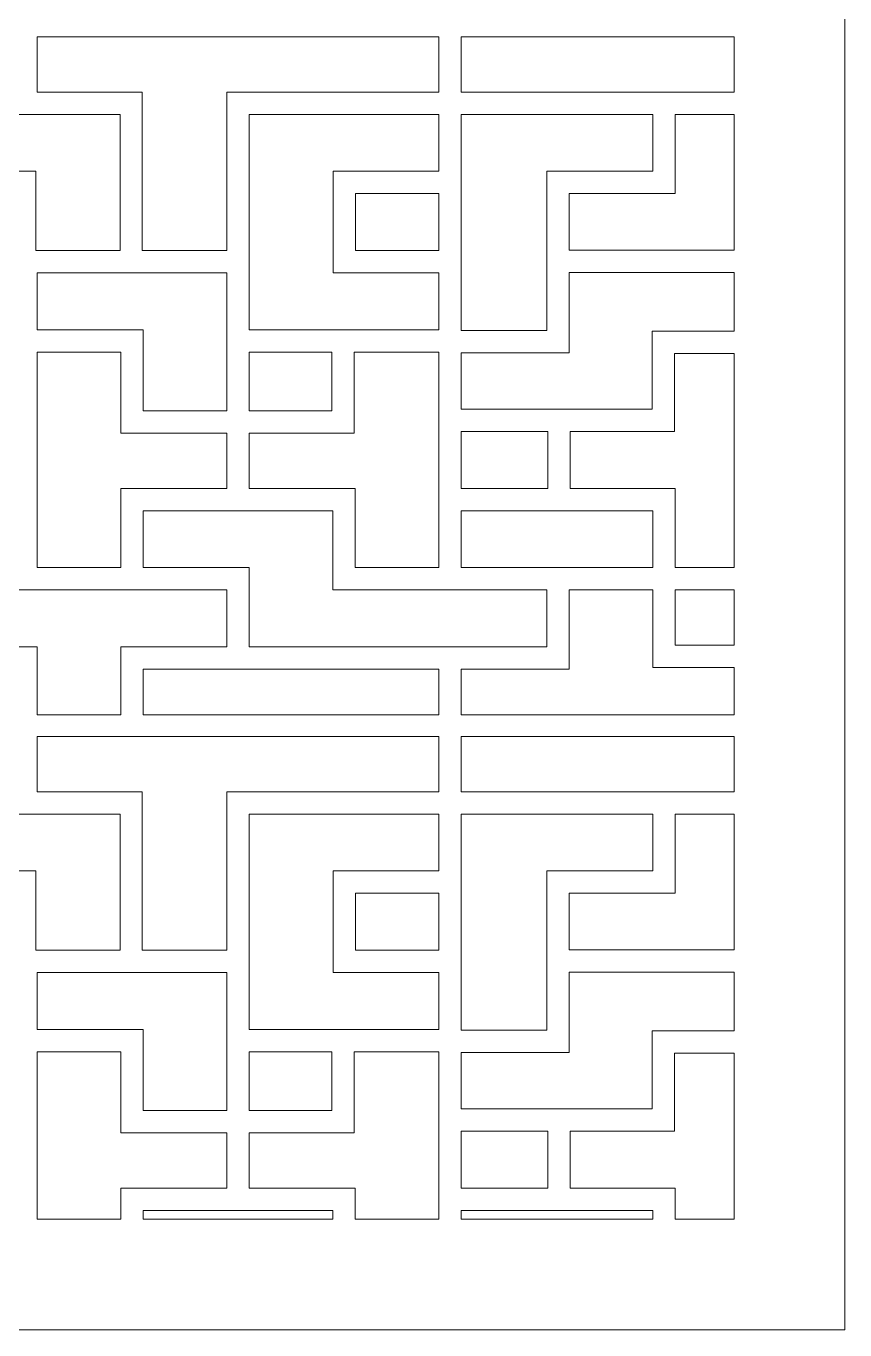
# Model space of a CAD drawing. Header units: centimetres. Extents: x -27.5 to -15.4, y -3.9 to 9.5.
# Drawn here: x -17.878 to -15.372, y -3.792 to 0.199 of the extents above; entities that cross this region are included whole.
import ezdxf

# ---------------------------------------------------------------- set-up
doc = ezdxf.new("R2010")
doc.units = ezdxf.units.CM
doc.header["$MEASUREMENT"] = 0
doc.layers.add('layer 1', color=7, linetype='Continuous')

msp = doc.modelspace()

# ---------------------------------------------------------------- linework, layer by layer
at = {"layer": 'layer 1', "color": 7, "lineweight": 9}
for points, knots in [([(-21.10932, -3.79231), (-21.10932, -3.79231), (-15.37172, -3.79231), (-15.37172, -3.79231), (-15.37172, -3.79231), (-15.37172, -3.79231), (-15.37172, 9.52009), (-15.37172, 9.52009), (-15.37172, 9.52009), (-15.37172, 9.52009), (-21.10932, 9.52009), (-21.10932, 9.52009), (-21.10932, 9.52009), (-21.10932, 9.52009), (-21.10932, -3.79231), (-21.10932, -3.79231)], [0, 0, 0, 0, 0.2, 0.2, 0.2, 0.2, 0.4, 0.4, 0.4, 0.4, 0.6, 0.6, 0.6, 0.6, 1, 1, 1, 1]), ([(-17.84416, 0.16549), (-17.84416, 0.16549), (-16.61449, 0.16549), (-16.61449, 0.16549), (-16.61449, 0.16549), (-16.61449, 0.16549), (-16.61449, -0.00322), (-16.61449, -0.00322), (-16.61449, -0.00322), (-16.61449, -0.00322), (-17.26345, -0.00322), (-17.26345, -0.00322), (-17.26345, -0.00322), (-17.26345, -0.00322), (-17.26345, -0.48849), (-17.26345, -0.48849), (-17.26345, -0.48849), (-17.26345, -0.48849), (-17.52246, -0.48849), (-17.52246, -0.48849), (-17.52246, -0.48849), (-17.52246, -0.48849), (-17.52246, -0.00322), (-17.52246, -0.00322), (-17.52246, -0.00322), (-17.52246, -0.00322), (-17.84416, -0.00322), (-17.84416, -0.00322), (-17.84416, -0.00322), (-17.84416, -0.00322), (-17.84416, 0.16549), (-17.84416, 0.16549)], [0, 0, 0, 0, 0.1111111, 0.1111111, 0.1111111, 0.1111111, 0.2222222, 0.2222222, 0.2222222, 0.2222222, 0.3333333, 0.3333333, 0.3333333, 0.3333333, 0.4444444, 0.4444444, 0.4444444, 0.4444444, 0.5555556, 0.5555556, 0.5555556, 0.5555556, 0.6666667, 0.6666667, 0.6666667, 0.6666667, 0.7777778, 0.7777778, 0.7777778, 0.7777778, 1, 1, 1, 1]), ([(-15.71088, 0.16549), (-15.71088, 0.16549), (-15.71088, -0.00322), (-15.71088, -0.00322), (-15.71088, -0.00322), (-15.71088, -0.00322), (-15.92577, -0.00322), (-15.92577, -0.00322), (-15.92577, -0.00322), (-15.92577, -0.00322), (-16.54625, -0.00322), (-16.54625, -0.00322), (-16.54625, -0.00322), (-16.54625, -0.00322), (-16.54625, 0.16549), (-16.54625, 0.16549), (-16.54625, 0.16549), (-16.54625, 0.16549), (-15.71088, 0.16549), (-15.71088, 0.16549)], [0, 0, 0, 0, 0.1666667, 0.1666667, 0.1666667, 0.1666667, 0.3333333, 0.3333333, 0.3333333, 0.3333333, 0.5, 0.5, 0.5, 0.5, 0.6666667, 0.6666667, 0.6666667, 0.6666667, 1, 1, 1, 1]), ([(-18.49312, -0.07146), (-18.49312, -0.07146), (-17.87828, -0.07146), (-17.87828, -0.07146), (-17.87828, -0.07146), (-17.87828, -0.07146), (-17.5907, -0.07146), (-17.5907, -0.07146), (-17.5907, -0.07146), (-17.5907, -0.07146), (-17.5907, -0.48849), (-17.5907, -0.48849), (-17.5907, -0.48849), (-17.5907, -0.48849), (-17.84865, -0.48849), (-17.84865, -0.48849), (-17.84865, -0.48849), (-17.84865, -0.48849), (-17.84865, -0.24585), (-17.84865, -0.24585), (-17.84865, -0.24585), (-17.84865, -0.24585), (-18.49312, -0.24585), (-18.49312, -0.24585), (-18.49312, -0.24585), (-18.49312, -0.24585), (-18.49312, -0.07146), (-18.49312, -0.07146)], [0, 0, 0, 0, 0.125, 0.125, 0.125, 0.125, 0.25, 0.25, 0.25, 0.25, 0.375, 0.375, 0.375, 0.375, 0.5, 0.5, 0.5, 0.5, 0.625, 0.625, 0.625, 0.625, 0.75, 0.75, 0.75, 0.75, 1, 1, 1, 1]), ([(-17.19521, -0.73112), (-17.19521, -0.73112), (-17.19521, -0.52261), (-17.19521, -0.52261), (-17.19521, -0.52261), (-17.19521, -0.52261), (-17.19521, -0.07146), (-17.19521, -0.07146), (-17.19521, -0.07146), (-17.19521, -0.07146), (-16.61449, -0.07146), (-16.61449, -0.07146), (-16.61449, -0.07146), (-16.61449, -0.07146), (-16.61449, -0.24585), (-16.61449, -0.24585), (-16.61449, -0.24585), (-16.61449, -0.24585), (-16.9385, -0.24585), (-16.9385, -0.24585), (-16.9385, -0.24585), (-16.9385, -0.24585), (-16.9385, -0.55673), (-16.9385, -0.55673), (-16.9385, -0.55673), (-16.9385, -0.55673), (-16.61449, -0.55673), (-16.61449, -0.55673), (-16.61449, -0.55673), (-16.61449, -0.55673), (-16.61449, -0.73112), (-16.61449, -0.73112), (-16.61449, -0.73112), (-16.61449, -0.73112), (-16.90774, -0.73112), (-16.90774, -0.73112), (-16.90774, -0.73112), (-16.90774, -0.73112), (-17.19521, -0.73112), (-17.19521, -0.73112)], [0, 0, 0, 0, 0.0909091, 0.0909091, 0.0909091, 0.0909091, 0.1818182, 0.1818182, 0.1818182, 0.1818182, 0.2727273, 0.2727273, 0.2727273, 0.2727273, 0.3636364, 0.3636364, 0.3636364, 0.3636364, 0.4545455, 0.4545455, 0.4545455, 0.4545455, 0.5454545, 0.5454545, 0.5454545, 0.5454545, 0.6363636, 0.6363636, 0.6363636, 0.6363636, 0.7272727, 0.7272727, 0.7272727, 0.7272727, 0.8181818, 0.8181818, 0.8181818, 0.8181818, 1, 1, 1, 1]), ([(-16.54625, -0.73296), (-16.54625, -0.73296), (-16.54625, -0.07146), (-16.54625, -0.07146), (-16.54625, -0.07146), (-16.54625, -0.07146), (-15.95989, -0.07146), (-15.95989, -0.07146), (-15.95989, -0.07146), (-15.95989, -0.07146), (-15.95989, -0.24585), (-15.95989, -0.24585), (-15.95989, -0.24585), (-15.95989, -0.24585), (-16.28433, -0.24585), (-16.28433, -0.24585), (-16.28433, -0.24585), (-16.28433, -0.24585), (-16.28433, -0.52106), (-16.28433, -0.52106), (-16.28433, -0.52106), (-16.28433, -0.52106), (-16.28433, -0.73296), (-16.28433, -0.73296), (-16.28433, -0.73296), (-16.28433, -0.73296), (-16.54625, -0.73296), (-16.54625, -0.73296)], [0, 0, 0, 0, 0.125, 0.125, 0.125, 0.125, 0.25, 0.25, 0.25, 0.25, 0.375, 0.375, 0.375, 0.375, 0.5, 0.5, 0.5, 0.5, 0.625, 0.625, 0.625, 0.625, 0.75, 0.75, 0.75, 0.75, 1, 1, 1, 1]), ([(-15.71088, -0.07146), (-15.71088, -0.07146), (-15.71088, -0.48694), (-15.71088, -0.48694), (-15.71088, -0.48694), (-15.71088, -0.48694), (-16.21609, -0.48694), (-16.21609, -0.48694), (-16.21609, -0.48694), (-16.21609, -0.48694), (-16.21609, -0.31409), (-16.21609, -0.31409), (-16.21609, -0.31409), (-16.21609, -0.31409), (-15.89165, -0.31409), (-15.89165, -0.31409), (-15.89165, -0.31409), (-15.89165, -0.31409), (-15.89165, -0.07146), (-15.89165, -0.07146), (-15.89165, -0.07146), (-15.89165, -0.07146), (-15.71088, -0.07146), (-15.71088, -0.07146)], [0, 0, 0, 0, 0.1428571, 0.1428571, 0.1428571, 0.1428571, 0.2857143, 0.2857143, 0.2857143, 0.2857143, 0.4285714, 0.4285714, 0.4285714, 0.4285714, 0.5714286, 0.5714286, 0.5714286, 0.5714286, 0.7142857, 0.7142857, 0.7142857, 0.7142857, 1, 1, 1, 1]), ([(-16.87026, -0.31409), (-16.87026, -0.31409), (-16.61449, -0.31409), (-16.61449, -0.31409), (-16.61449, -0.31409), (-16.61449, -0.31409), (-16.61449, -0.48849), (-16.61449, -0.48849), (-16.61449, -0.48849), (-16.61449, -0.48849), (-16.87026, -0.48849), (-16.87026, -0.48849), (-16.87026, -0.48849), (-16.87026, -0.48849), (-16.87026, -0.31409), (-16.87026, -0.31409)], [0, 0, 0, 0, 0.2, 0.2, 0.2, 0.2, 0.4, 0.4, 0.4, 0.4, 0.6, 0.6, 0.6, 0.6, 1, 1, 1, 1]), ([(-17.55658, -0.55673), (-17.55658, -0.55673), (-17.26345, -0.55673), (-17.26345, -0.55673), (-17.26345, -0.55673), (-17.26345, -0.55673), (-17.26345, -0.76524), (-17.26345, -0.76524), (-17.26345, -0.76524), (-17.26345, -0.76524), (-17.26345, -0.97941), (-17.26345, -0.97941), (-17.26345, -0.97941), (-17.26345, -0.97941), (-17.51968, -0.97941), (-17.51968, -0.97941), (-17.51968, -0.97941), (-17.51968, -0.97941), (-17.51968, -0.73112), (-17.51968, -0.73112), (-17.51968, -0.73112), (-17.51968, -0.73112), (-17.84416, -0.73112), (-17.84416, -0.73112), (-17.84416, -0.73112), (-17.84416, -0.73112), (-17.84416, -0.55673), (-17.84416, -0.55673), (-17.84416, -0.55673), (-17.84416, -0.55673), (-17.55658, -0.55673), (-17.55658, -0.55673)], [0, 0, 0, 0, 0.1111111, 0.1111111, 0.1111111, 0.1111111, 0.2222222, 0.2222222, 0.2222222, 0.2222222, 0.3333333, 0.3333333, 0.3333333, 0.3333333, 0.4444444, 0.4444444, 0.4444444, 0.4444444, 0.5555556, 0.5555556, 0.5555556, 0.5555556, 0.6666667, 0.6666667, 0.6666667, 0.6666667, 0.7777778, 0.7777778, 0.7777778, 0.7777778, 1, 1, 1, 1]), ([(-15.71088, -0.55518), (-15.71088, -0.55518), (-15.71088, -0.73512), (-15.71088, -0.73512), (-15.71088, -0.73512), (-15.71088, -0.73512), (-15.96141, -0.73512), (-15.96141, -0.73512), (-15.96141, -0.73512), (-15.96141, -0.73512), (-15.96141, -0.97376), (-15.96141, -0.97376), (-15.96141, -0.97376), (-15.96141, -0.97376), (-16.24698, -0.97376), (-16.24698, -0.97376), (-16.24698, -0.97376), (-16.24698, -0.97376), (-16.54625, -0.97376), (-16.54625, -0.97376), (-16.54625, -0.97376), (-16.54625, -0.97376), (-16.54625, -0.8012), (-16.54625, -0.8012), (-16.54625, -0.8012), (-16.54625, -0.8012), (-16.21609, -0.8012), (-16.21609, -0.8012), (-16.21609, -0.8012), (-16.21609, -0.8012), (-16.21609, -0.55518), (-16.21609, -0.55518), (-16.21609, -0.55518), (-16.21609, -0.55518), (-15.71088, -0.55518), (-15.71088, -0.55518)], [0, 0, 0, 0, 0.1, 0.1, 0.1, 0.1, 0.2, 0.2, 0.2, 0.2, 0.3, 0.3, 0.3, 0.3, 0.4, 0.4, 0.4, 0.4, 0.5, 0.5, 0.5, 0.5, 0.6, 0.6, 0.6, 0.6, 0.7, 0.7, 0.7, 0.7, 0.8, 0.8, 0.8, 0.8, 1, 1, 1, 1]), ([(-17.84416, -0.79936), (-17.84416, -0.79936), (-17.58793, -0.79936), (-17.58793, -0.79936), (-17.58793, -0.79936), (-17.58793, -0.79936), (-17.58793, -1.04765), (-17.58793, -1.04765), (-17.58793, -1.04765), (-17.58793, -1.04765), (-17.26345, -1.04765), (-17.26345, -1.04765), (-17.26345, -1.04765), (-17.26345, -1.04765), (-17.26345, -1.21639), (-17.26345, -1.21639), (-17.26345, -1.21639), (-17.26345, -1.21639), (-17.58793, -1.21639), (-17.58793, -1.21639), (-17.58793, -1.21639), (-17.58793, -1.21639), (-17.58793, -1.45902), (-17.58793, -1.45902), (-17.58793, -1.45902), (-17.58793, -1.45902), (-17.84416, -1.45902), (-17.84416, -1.45902), (-17.84416, -1.45902), (-17.84416, -1.45902), (-17.84416, -0.79936), (-17.84416, -0.79936)], [0, 0, 0, 0, 0.1111111, 0.1111111, 0.1111111, 0.1111111, 0.2222222, 0.2222222, 0.2222222, 0.2222222, 0.3333333, 0.3333333, 0.3333333, 0.3333333, 0.4444444, 0.4444444, 0.4444444, 0.4444444, 0.5555556, 0.5555556, 0.5555556, 0.5555556, 0.6666667, 0.6666667, 0.6666667, 0.6666667, 0.7777778, 0.7777778, 0.7777778, 0.7777778, 1, 1, 1, 1]), ([(-17.19521, -0.79936), (-17.19521, -0.79936), (-16.94186, -0.79936), (-16.94186, -0.79936), (-16.94186, -0.79936), (-16.94186, -0.79936), (-16.94186, -0.97941), (-16.94186, -0.97941), (-16.94186, -0.97941), (-16.94186, -0.97941), (-17.19521, -0.97941), (-17.19521, -0.97941), (-17.19521, -0.97941), (-17.19521, -0.97941), (-17.19521, -0.79936), (-17.19521, -0.79936)], [0, 0, 0, 0, 0.2, 0.2, 0.2, 0.2, 0.4, 0.4, 0.4, 0.4, 0.6, 0.6, 0.6, 0.6, 1, 1, 1, 1]), ([(-17.19521, -1.04765), (-17.19521, -1.04765), (-16.87362, -1.04765), (-16.87362, -1.04765), (-16.87362, -1.04765), (-16.87362, -1.04765), (-16.87362, -0.79936), (-16.87362, -0.79936), (-16.87362, -0.79936), (-16.87362, -0.79936), (-16.61449, -0.79936), (-16.61449, -0.79936), (-16.61449, -0.79936), (-16.61449, -0.79936), (-16.61449, -1.25051), (-16.61449, -1.25051), (-16.61449, -1.25051), (-16.61449, -1.25051), (-16.61449, -1.45902), (-16.61449, -1.45902), (-16.61449, -1.45902), (-16.61449, -1.45902), (-16.87073, -1.45902), (-16.87073, -1.45902), (-16.87073, -1.45902), (-16.87073, -1.45902), (-16.87073, -1.21639), (-16.87073, -1.21639), (-16.87073, -1.21639), (-16.87073, -1.21639), (-17.19521, -1.21639), (-17.19521, -1.21639), (-17.19521, -1.21639), (-17.19521, -1.21639), (-17.19521, -1.04765), (-17.19521, -1.04765)], [0, 0, 0, 0, 0.1, 0.1, 0.1, 0.1, 0.2, 0.2, 0.2, 0.2, 0.3, 0.3, 0.3, 0.3, 0.4, 0.4, 0.4, 0.4, 0.5, 0.5, 0.5, 0.5, 0.6, 0.6, 0.6, 0.6, 0.7, 0.7, 0.7, 0.7, 0.8, 0.8, 0.8, 0.8, 1, 1, 1, 1]), ([(-15.71088, -0.80336), (-15.71088, -0.80336), (-15.71088, -1.45902), (-15.71088, -1.45902), (-15.71088, -1.45902), (-15.71088, -1.45902), (-15.89161, -1.45902), (-15.89161, -1.45902), (-15.89161, -1.45902), (-15.89161, -1.45902), (-15.89161, -1.21639), (-15.89161, -1.21639), (-15.89161, -1.21639), (-15.89161, -1.21639), (-16.21286, -1.21639), (-16.21286, -1.21639), (-16.21286, -1.21639), (-16.21286, -1.21639), (-16.21286, -1.042), (-16.21286, -1.042), (-16.21286, -1.042), (-16.21286, -1.042), (-15.89317, -1.042), (-15.89317, -1.042), (-15.89317, -1.042), (-15.89317, -1.042), (-15.89317, -0.80336), (-15.89317, -0.80336), (-15.89317, -0.80336), (-15.89317, -0.80336), (-15.71088, -0.80336), (-15.71088, -0.80336)], [0, 0, 0, 0, 0.1111111, 0.1111111, 0.1111111, 0.1111111, 0.2222222, 0.2222222, 0.2222222, 0.2222222, 0.3333333, 0.3333333, 0.3333333, 0.3333333, 0.4444444, 0.4444444, 0.4444444, 0.4444444, 0.5555556, 0.5555556, 0.5555556, 0.5555556, 0.6666667, 0.6666667, 0.6666667, 0.6666667, 0.7777778, 0.7777778, 0.7777778, 0.7777778, 1, 1, 1, 1]), ([(-16.54625, -1.042), (-16.54625, -1.042), (-16.2811, -1.042), (-16.2811, -1.042), (-16.2811, -1.042), (-16.2811, -1.042), (-16.2811, -1.21639), (-16.2811, -1.21639), (-16.2811, -1.21639), (-16.2811, -1.21639), (-16.54625, -1.21639), (-16.54625, -1.21639), (-16.54625, -1.21639), (-16.54625, -1.21639), (-16.54625, -1.042), (-16.54625, -1.042)], [0, 0, 0, 0, 0.2, 0.2, 0.2, 0.2, 0.4, 0.4, 0.4, 0.4, 0.6, 0.6, 0.6, 0.6, 1, 1, 1, 1]), ([(-17.22933, -1.28463), (-17.22933, -1.28463), (-16.93897, -1.28463), (-16.93897, -1.28463), (-16.93897, -1.28463), (-16.93897, -1.28463), (-16.93897, -1.52726), (-16.93897, -1.52726), (-16.93897, -1.52726), (-16.93897, -1.52726), (-16.28433, -1.52726), (-16.28433, -1.52726), (-16.28433, -1.52726), (-16.28433, -1.52726), (-16.28433, -1.70166), (-16.28433, -1.70166), (-16.28433, -1.70166), (-16.28433, -1.70166), (-17.19521, -1.70166), (-17.19521, -1.70166), (-17.19521, -1.70166), (-17.19521, -1.70166), (-17.19521, -1.45902), (-17.19521, -1.45902), (-17.19521, -1.45902), (-17.19521, -1.45902), (-17.51968, -1.45902), (-17.51968, -1.45902), (-17.51968, -1.45902), (-17.51968, -1.45902), (-17.51968, -1.28463), (-17.51968, -1.28463), (-17.51968, -1.28463), (-17.51968, -1.28463), (-17.22933, -1.28463), (-17.22933, -1.28463)], [0, 0, 0, 0, 0.1, 0.1, 0.1, 0.1, 0.2, 0.2, 0.2, 0.2, 0.3, 0.3, 0.3, 0.3, 0.4, 0.4, 0.4, 0.4, 0.5, 0.5, 0.5, 0.5, 0.6, 0.6, 0.6, 0.6, 0.7, 0.7, 0.7, 0.7, 0.8, 0.8, 0.8, 0.8, 1, 1, 1, 1]), ([(-16.54625, -1.45902), (-16.54625, -1.45902), (-16.54625, -1.28463), (-16.54625, -1.28463), (-16.54625, -1.28463), (-16.54625, -1.28463), (-16.24698, -1.28463), (-16.24698, -1.28463), (-16.24698, -1.28463), (-16.24698, -1.28463), (-15.95985, -1.28463), (-15.95985, -1.28463), (-15.95985, -1.28463), (-15.95985, -1.28463), (-15.95985, -1.45902), (-15.95985, -1.45902), (-15.95985, -1.45902), (-15.95985, -1.45902), (-16.25021, -1.45902), (-16.25021, -1.45902), (-16.25021, -1.45902), (-16.25021, -1.45902), (-16.54625, -1.45902), (-16.54625, -1.45902)], [0, 0, 0, 0, 0.1428571, 0.1428571, 0.1428571, 0.1428571, 0.2857143, 0.2857143, 0.2857143, 0.2857143, 0.4285714, 0.4285714, 0.4285714, 0.4285714, 0.5714286, 0.5714286, 0.5714286, 0.5714286, 0.7142857, 0.7142857, 0.7142857, 0.7142857, 1, 1, 1, 1]), ([(-18.16864, -1.52726), (-18.16864, -1.52726), (-17.87828, -1.52726), (-17.87828, -1.52726), (-17.87828, -1.52726), (-17.87828, -1.52726), (-17.5538, -1.52726), (-17.5538, -1.52726), (-17.5538, -1.52726), (-17.5538, -1.52726), (-17.26345, -1.52726), (-17.26345, -1.52726), (-17.26345, -1.52726), (-17.26345, -1.52726), (-17.26345, -1.70166), (-17.26345, -1.70166), (-17.26345, -1.70166), (-17.26345, -1.70166), (-17.58793, -1.70166), (-17.58793, -1.70166), (-17.58793, -1.70166), (-17.58793, -1.70166), (-17.58793, -1.9097), (-17.58793, -1.9097), (-17.58793, -1.9097), (-17.58793, -1.9097), (-17.84416, -1.9097), (-17.84416, -1.9097), (-17.84416, -1.9097), (-17.84416, -1.9097), (-17.84416, -1.70166), (-17.84416, -1.70166), (-17.84416, -1.70166), (-17.84416, -1.70166), (-18.16864, -1.70166), (-18.16864, -1.70166), (-18.16864, -1.70166), (-18.16864, -1.70166), (-18.16864, -1.52726), (-18.16864, -1.52726)], [0, 0, 0, 0, 0.0909091, 0.0909091, 0.0909091, 0.0909091, 0.1818182, 0.1818182, 0.1818182, 0.1818182, 0.2727273, 0.2727273, 0.2727273, 0.2727273, 0.3636364, 0.3636364, 0.3636364, 0.3636364, 0.4545455, 0.4545455, 0.4545455, 0.4545455, 0.5454545, 0.5454545, 0.5454545, 0.5454545, 0.6363636, 0.6363636, 0.6363636, 0.6363636, 0.7272727, 0.7272727, 0.7272727, 0.7272727, 0.8181818, 0.8181818, 0.8181818, 0.8181818, 1, 1, 1, 1]), ([(-15.71088, -1.76423), (-15.71088, -1.76423), (-15.71088, -1.9097), (-15.71088, -1.9097), (-15.71088, -1.9097), (-15.71088, -1.9097), (-16.54625, -1.9097), (-16.54625, -1.9097), (-16.54625, -1.9097), (-16.54625, -1.9097), (-16.54625, -1.7699), (-16.54625, -1.7699), (-16.54625, -1.7699), (-16.54625, -1.7699), (-16.21609, -1.7699), (-16.21609, -1.7699), (-16.21609, -1.7699), (-16.21609, -1.7699), (-16.21609, -1.52726), (-16.21609, -1.52726), (-16.21609, -1.52726), (-16.21609, -1.52726), (-15.95985, -1.52726), (-15.95985, -1.52726), (-15.95985, -1.52726), (-15.95985, -1.52726), (-15.95985, -1.76423), (-15.95985, -1.76423), (-15.95985, -1.76423), (-15.95985, -1.76423), (-15.71088, -1.76423), (-15.71088, -1.76423)], [0, 0, 0, 0, 0.1111111, 0.1111111, 0.1111111, 0.1111111, 0.2222222, 0.2222222, 0.2222222, 0.2222222, 0.3333333, 0.3333333, 0.3333333, 0.3333333, 0.4444444, 0.4444444, 0.4444444, 0.4444444, 0.5555556, 0.5555556, 0.5555556, 0.5555556, 0.6666667, 0.6666667, 0.6666667, 0.6666667, 0.7777778, 0.7777778, 0.7777778, 0.7777778, 1, 1, 1, 1]), ([(-15.71088, -1.52726), (-15.71088, -1.52726), (-15.71088, -1.69599), (-15.71088, -1.69599), (-15.71088, -1.69599), (-15.71088, -1.69599), (-15.89161, -1.69599), (-15.89161, -1.69599), (-15.89161, -1.69599), (-15.89161, -1.69599), (-15.89161, -1.52726), (-15.89161, -1.52726), (-15.89161, -1.52726), (-15.89161, -1.52726), (-15.71088, -1.52726), (-15.71088, -1.52726)], [0, 0, 0, 0, 0.2, 0.2, 0.2, 0.2, 0.4, 0.4, 0.4, 0.4, 0.6, 0.6, 0.6, 0.6, 1, 1, 1, 1]), ([(-17.22933, -1.7699), (-17.22933, -1.7699), (-16.61449, -1.7699), (-16.61449, -1.7699), (-16.61449, -1.7699), (-16.61449, -1.7699), (-16.61449, -1.9097), (-16.61449, -1.9097), (-16.61449, -1.9097), (-16.61449, -1.9097), (-17.51968, -1.9097), (-17.51968, -1.9097), (-17.51968, -1.9097), (-17.51968, -1.9097), (-17.51968, -1.7699), (-17.51968, -1.7699), (-17.51968, -1.7699), (-17.51968, -1.7699), (-17.22933, -1.7699), (-17.22933, -1.7699)], [0, 0, 0, 0, 0.1666667, 0.1666667, 0.1666667, 0.1666667, 0.3333333, 0.3333333, 0.3333333, 0.3333333, 0.5, 0.5, 0.5, 0.5, 0.6666667, 0.6666667, 0.6666667, 0.6666667, 1, 1, 1, 1]), ([(-17.84416, -1.97615), (-17.84416, -1.97615), (-16.61449, -1.97615), (-16.61449, -1.97615), (-16.61449, -1.97615), (-16.61449, -1.97615), (-16.61449, -2.14486), (-16.61449, -2.14486), (-16.61449, -2.14486), (-16.61449, -2.14486), (-17.26345, -2.14486), (-17.26345, -2.14486), (-17.26345, -2.14486), (-17.26345, -2.14486), (-17.26345, -2.63012), (-17.26345, -2.63012), (-17.26345, -2.63012), (-17.26345, -2.63012), (-17.52246, -2.63012), (-17.52246, -2.63012), (-17.52246, -2.63012), (-17.52246, -2.63012), (-17.52246, -2.14486), (-17.52246, -2.14486), (-17.52246, -2.14486), (-17.52246, -2.14486), (-17.84416, -2.14486), (-17.84416, -2.14486), (-17.84416, -2.14486), (-17.84416, -2.14486), (-17.84416, -1.97615), (-17.84416, -1.97615)], [0, 0, 0, 0, 0.1111111, 0.1111111, 0.1111111, 0.1111111, 0.2222222, 0.2222222, 0.2222222, 0.2222222, 0.3333333, 0.3333333, 0.3333333, 0.3333333, 0.4444444, 0.4444444, 0.4444444, 0.4444444, 0.5555556, 0.5555556, 0.5555556, 0.5555556, 0.6666667, 0.6666667, 0.6666667, 0.6666667, 0.7777778, 0.7777778, 0.7777778, 0.7777778, 1, 1, 1, 1]), ([(-15.71088, -1.97615), (-15.71088, -1.97615), (-15.71088, -2.14486), (-15.71088, -2.14486), (-15.71088, -2.14486), (-15.71088, -2.14486), (-15.92577, -2.14486), (-15.92577, -2.14486), (-15.92577, -2.14486), (-15.92577, -2.14486), (-16.54625, -2.14486), (-16.54625, -2.14486), (-16.54625, -2.14486), (-16.54625, -2.14486), (-16.54625, -1.97615), (-16.54625, -1.97615), (-16.54625, -1.97615), (-16.54625, -1.97615), (-15.71088, -1.97615), (-15.71088, -1.97615)], [0, 0, 0, 0, 0.1666667, 0.1666667, 0.1666667, 0.1666667, 0.3333333, 0.3333333, 0.3333333, 0.3333333, 0.5, 0.5, 0.5, 0.5, 0.6666667, 0.6666667, 0.6666667, 0.6666667, 1, 1, 1, 1]), ([(-18.49312, -2.2131), (-18.49312, -2.2131), (-17.87828, -2.2131), (-17.87828, -2.2131), (-17.87828, -2.2131), (-17.87828, -2.2131), (-17.5907, -2.2131), (-17.5907, -2.2131), (-17.5907, -2.2131), (-17.5907, -2.2131), (-17.5907, -2.63012), (-17.5907, -2.63012), (-17.5907, -2.63012), (-17.5907, -2.63012), (-17.84865, -2.63012), (-17.84865, -2.63012), (-17.84865, -2.63012), (-17.84865, -2.63012), (-17.84865, -2.38749), (-17.84865, -2.38749), (-17.84865, -2.38749), (-17.84865, -2.38749), (-18.49312, -2.38749), (-18.49312, -2.38749), (-18.49312, -2.38749), (-18.49312, -2.38749), (-18.49312, -2.2131), (-18.49312, -2.2131)], [0, 0, 0, 0, 0.125, 0.125, 0.125, 0.125, 0.25, 0.25, 0.25, 0.25, 0.375, 0.375, 0.375, 0.375, 0.5, 0.5, 0.5, 0.5, 0.625, 0.625, 0.625, 0.625, 0.75, 0.75, 0.75, 0.75, 1, 1, 1, 1]), ([(-17.19521, -2.2131), (-17.19521, -2.2131), (-16.61449, -2.2131), (-16.61449, -2.2131), (-16.61449, -2.2131), (-16.61449, -2.2131), (-16.61449, -2.38749), (-16.61449, -2.38749), (-16.61449, -2.38749), (-16.61449, -2.38749), (-16.9385, -2.38749), (-16.9385, -2.38749), (-16.9385, -2.38749), (-16.9385, -2.38749), (-16.9385, -2.69836), (-16.9385, -2.69836), (-16.9385, -2.69836), (-16.9385, -2.69836), (-16.61449, -2.69836), (-16.61449, -2.69836), (-16.61449, -2.69836), (-16.61449, -2.69836), (-16.61449, -2.87276), (-16.61449, -2.87276), (-16.61449, -2.87276), (-16.61449, -2.87276), (-16.90774, -2.87276), (-16.90774, -2.87276), (-16.90774, -2.87276), (-16.90774, -2.87276), (-17.19521, -2.87276), (-17.19521, -2.87276), (-17.19521, -2.87276), (-17.19521, -2.87276), (-17.19521, -2.66424), (-17.19521, -2.66424), (-17.19521, -2.66424), (-17.19521, -2.66424), (-17.19521, -2.2131), (-17.19521, -2.2131)], [0, 0, 0, 0, 0.0909091, 0.0909091, 0.0909091, 0.0909091, 0.1818182, 0.1818182, 0.1818182, 0.1818182, 0.2727273, 0.2727273, 0.2727273, 0.2727273, 0.3636364, 0.3636364, 0.3636364, 0.3636364, 0.4545455, 0.4545455, 0.4545455, 0.4545455, 0.5454545, 0.5454545, 0.5454545, 0.5454545, 0.6363636, 0.6363636, 0.6363636, 0.6363636, 0.7272727, 0.7272727, 0.7272727, 0.7272727, 0.8181818, 0.8181818, 0.8181818, 0.8181818, 1, 1, 1, 1]), ([(-16.54625, -2.8746), (-16.54625, -2.8746), (-16.54625, -2.2131), (-16.54625, -2.2131), (-16.54625, -2.2131), (-16.54625, -2.2131), (-15.95989, -2.2131), (-15.95989, -2.2131), (-15.95989, -2.2131), (-15.95989, -2.2131), (-15.95989, -2.38749), (-15.95989, -2.38749), (-15.95989, -2.38749), (-15.95989, -2.38749), (-16.28433, -2.38749), (-16.28433, -2.38749), (-16.28433, -2.38749), (-16.28433, -2.38749), (-16.28433, -2.66269), (-16.28433, -2.66269), (-16.28433, -2.66269), (-16.28433, -2.66269), (-16.28433, -2.8746), (-16.28433, -2.8746), (-16.28433, -2.8746), (-16.28433, -2.8746), (-16.54625, -2.8746), (-16.54625, -2.8746)], [0, 0, 0, 0, 0.125, 0.125, 0.125, 0.125, 0.25, 0.25, 0.25, 0.25, 0.375, 0.375, 0.375, 0.375, 0.5, 0.5, 0.5, 0.5, 0.625, 0.625, 0.625, 0.625, 0.75, 0.75, 0.75, 0.75, 1, 1, 1, 1]), ([(-15.71088, -2.2131), (-15.71088, -2.2131), (-15.71088, -2.62857), (-15.71088, -2.62857), (-15.71088, -2.62857), (-15.71088, -2.62857), (-16.21609, -2.62857), (-16.21609, -2.62857), (-16.21609, -2.62857), (-16.21609, -2.62857), (-16.21609, -2.45573), (-16.21609, -2.45573), (-16.21609, -2.45573), (-16.21609, -2.45573), (-15.89165, -2.45573), (-15.89165, -2.45573), (-15.89165, -2.45573), (-15.89165, -2.45573), (-15.89165, -2.2131), (-15.89165, -2.2131), (-15.89165, -2.2131), (-15.89165, -2.2131), (-15.71088, -2.2131), (-15.71088, -2.2131)], [0, 0, 0, 0, 0.1428571, 0.1428571, 0.1428571, 0.1428571, 0.2857143, 0.2857143, 0.2857143, 0.2857143, 0.4285714, 0.4285714, 0.4285714, 0.4285714, 0.5714286, 0.5714286, 0.5714286, 0.5714286, 0.7142857, 0.7142857, 0.7142857, 0.7142857, 1, 1, 1, 1]), ([(-16.87026, -2.45573), (-16.87026, -2.45573), (-16.61449, -2.45573), (-16.61449, -2.45573), (-16.61449, -2.45573), (-16.61449, -2.45573), (-16.61449, -2.63012), (-16.61449, -2.63012), (-16.61449, -2.63012), (-16.61449, -2.63012), (-16.87026, -2.63012), (-16.87026, -2.63012), (-16.87026, -2.63012), (-16.87026, -2.63012), (-16.87026, -2.45573), (-16.87026, -2.45573)], [0, 0, 0, 0, 0.2, 0.2, 0.2, 0.2, 0.4, 0.4, 0.4, 0.4, 0.6, 0.6, 0.6, 0.6, 1, 1, 1, 1]), ([(-17.84416, -2.69836), (-17.84416, -2.69836), (-17.55658, -2.69836), (-17.55658, -2.69836), (-17.55658, -2.69836), (-17.55658, -2.69836), (-17.26345, -2.69836), (-17.26345, -2.69836), (-17.26345, -2.69836), (-17.26345, -2.69836), (-17.26345, -2.90688), (-17.26345, -2.90688), (-17.26345, -2.90688), (-17.26345, -2.90688), (-17.26345, -3.12105), (-17.26345, -3.12105), (-17.26345, -3.12105), (-17.26345, -3.12105), (-17.51968, -3.12105), (-17.51968, -3.12105), (-17.51968, -3.12105), (-17.51968, -3.12105), (-17.51968, -2.87276), (-17.51968, -2.87276), (-17.51968, -2.87276), (-17.51968, -2.87276), (-17.84416, -2.87276), (-17.84416, -2.87276), (-17.84416, -2.87276), (-17.84416, -2.87276), (-17.84416, -2.69836), (-17.84416, -2.69836)], [0, 0, 0, 0, 0.1111111, 0.1111111, 0.1111111, 0.1111111, 0.2222222, 0.2222222, 0.2222222, 0.2222222, 0.3333333, 0.3333333, 0.3333333, 0.3333333, 0.4444444, 0.4444444, 0.4444444, 0.4444444, 0.5555556, 0.5555556, 0.5555556, 0.5555556, 0.6666667, 0.6666667, 0.6666667, 0.6666667, 0.7777778, 0.7777778, 0.7777778, 0.7777778, 1, 1, 1, 1]), ([(-15.71088, -2.69681), (-15.71088, -2.69681), (-15.71088, -2.87676), (-15.71088, -2.87676), (-15.71088, -2.87676), (-15.71088, -2.87676), (-15.96141, -2.87676), (-15.96141, -2.87676), (-15.96141, -2.87676), (-15.96141, -2.87676), (-15.96141, -3.11539), (-15.96141, -3.11539), (-15.96141, -3.11539), (-15.96141, -3.11539), (-16.24698, -3.11539), (-16.24698, -3.11539), (-16.24698, -3.11539), (-16.24698, -3.11539), (-16.54625, -3.11539), (-16.54625, -3.11539), (-16.54625, -3.11539), (-16.54625, -3.11539), (-16.54625, -2.94284), (-16.54625, -2.94284), (-16.54625, -2.94284), (-16.54625, -2.94284), (-16.21609, -2.94284), (-16.21609, -2.94284), (-16.21609, -2.94284), (-16.21609, -2.94284), (-16.21609, -2.69681), (-16.21609, -2.69681), (-16.21609, -2.69681), (-16.21609, -2.69681), (-15.71088, -2.69681), (-15.71088, -2.69681)], [0, 0, 0, 0, 0.1, 0.1, 0.1, 0.1, 0.2, 0.2, 0.2, 0.2, 0.3, 0.3, 0.3, 0.3, 0.4, 0.4, 0.4, 0.4, 0.5, 0.5, 0.5, 0.5, 0.6, 0.6, 0.6, 0.6, 0.7, 0.7, 0.7, 0.7, 0.8, 0.8, 0.8, 0.8, 1, 1, 1, 1]), ([(-17.58793, -3.45314), (-17.58793, -3.45314), (-17.84416, -3.45314), (-17.84416, -3.45314), (-17.84416, -3.45314), (-17.84416, -3.45314), (-17.84416, -2.941), (-17.84416, -2.941), (-17.84416, -2.941), (-17.84416, -2.941), (-17.58793, -2.941), (-17.58793, -2.941), (-17.58793, -2.941), (-17.58793, -2.941), (-17.58793, -3.18929), (-17.58793, -3.18929), (-17.58793, -3.18929), (-17.58793, -3.18929), (-17.26345, -3.18929), (-17.26345, -3.18929), (-17.26345, -3.18929), (-17.26345, -3.18929), (-17.26345, -3.35803), (-17.26345, -3.35803), (-17.26345, -3.35803), (-17.26345, -3.35803), (-17.58793, -3.35803), (-17.58793, -3.35803), (-17.58793, -3.35803), (-17.58793, -3.35803), (-17.58793, -3.45314), (-17.58793, -3.45314)], [0, 0, 0, 0, 0.1111111, 0.1111111, 0.1111111, 0.1111111, 0.2222222, 0.2222222, 0.2222222, 0.2222222, 0.3333333, 0.3333333, 0.3333333, 0.3333333, 0.4444444, 0.4444444, 0.4444444, 0.4444444, 0.5555556, 0.5555556, 0.5555556, 0.5555556, 0.6666667, 0.6666667, 0.6666667, 0.6666667, 0.7777778, 0.7777778, 0.7777778, 0.7777778, 1, 1, 1, 1]), ([(-16.61449, -3.45314), (-16.61449, -3.45314), (-16.87073, -3.45314), (-16.87073, -3.45314), (-16.87073, -3.45314), (-16.87073, -3.45314), (-16.87073, -3.35803), (-16.87073, -3.35803), (-16.87073, -3.35803), (-16.87073, -3.35803), (-17.19521, -3.35803), (-17.19521, -3.35803), (-17.19521, -3.35803), (-17.19521, -3.35803), (-17.19521, -3.18929), (-17.19521, -3.18929), (-17.19521, -3.18929), (-17.19521, -3.18929), (-16.87362, -3.18929), (-16.87362, -3.18929), (-16.87362, -3.18929), (-16.87362, -3.18929), (-16.87362, -2.941), (-16.87362, -2.941), (-16.87362, -2.941), (-16.87362, -2.941), (-16.61449, -2.941), (-16.61449, -2.941), (-16.61449, -2.941), (-16.61449, -2.941), (-16.61449, -3.39215), (-16.61449, -3.39215), (-16.61449, -3.39215), (-16.61449, -3.39215), (-16.61449, -3.45314), (-16.61449, -3.45314)], [0, 0, 0, 0, 0.1, 0.1, 0.1, 0.1, 0.2, 0.2, 0.2, 0.2, 0.3, 0.3, 0.3, 0.3, 0.4, 0.4, 0.4, 0.4, 0.5, 0.5, 0.5, 0.5, 0.6, 0.6, 0.6, 0.6, 0.7, 0.7, 0.7, 0.7, 0.8, 0.8, 0.8, 0.8, 1, 1, 1, 1]), ([(-17.19521, -2.941), (-17.19521, -2.941), (-16.94186, -2.941), (-16.94186, -2.941), (-16.94186, -2.941), (-16.94186, -2.941), (-16.94186, -3.12105), (-16.94186, -3.12105), (-16.94186, -3.12105), (-16.94186, -3.12105), (-17.19521, -3.12105), (-17.19521, -3.12105), (-17.19521, -3.12105), (-17.19521, -3.12105), (-17.19521, -2.941), (-17.19521, -2.941)], [0, 0, 0, 0, 0.2, 0.2, 0.2, 0.2, 0.4, 0.4, 0.4, 0.4, 0.6, 0.6, 0.6, 0.6, 1, 1, 1, 1]), ([(-15.71088, -2.945), (-15.71088, -2.945), (-15.71088, -3.45314), (-15.71088, -3.45314), (-15.71088, -3.45314), (-15.71088, -3.45314), (-15.89161, -3.45314), (-15.89161, -3.45314), (-15.89161, -3.45314), (-15.89161, -3.45314), (-15.89161, -3.35803), (-15.89161, -3.35803), (-15.89161, -3.35803), (-15.89161, -3.35803), (-16.21286, -3.35803), (-16.21286, -3.35803), (-16.21286, -3.35803), (-16.21286, -3.35803), (-16.21286, -3.18363), (-16.21286, -3.18363), (-16.21286, -3.18363), (-16.21286, -3.18363), (-15.89317, -3.18363), (-15.89317, -3.18363), (-15.89317, -3.18363), (-15.89317, -3.18363), (-15.89317, -2.945), (-15.89317, -2.945), (-15.89317, -2.945), (-15.89317, -2.945), (-15.71088, -2.945), (-15.71088, -2.945)], [0, 0, 0, 0, 0.1111111, 0.1111111, 0.1111111, 0.1111111, 0.2222222, 0.2222222, 0.2222222, 0.2222222, 0.3333333, 0.3333333, 0.3333333, 0.3333333, 0.4444444, 0.4444444, 0.4444444, 0.4444444, 0.5555556, 0.5555556, 0.5555556, 0.5555556, 0.6666667, 0.6666667, 0.6666667, 0.6666667, 0.7777778, 0.7777778, 0.7777778, 0.7777778, 1, 1, 1, 1]), ([(-16.54625, -3.18363), (-16.54625, -3.18363), (-16.2811, -3.18363), (-16.2811, -3.18363), (-16.2811, -3.18363), (-16.2811, -3.18363), (-16.2811, -3.35803), (-16.2811, -3.35803), (-16.2811, -3.35803), (-16.2811, -3.35803), (-16.54625, -3.35803), (-16.54625, -3.35803), (-16.54625, -3.35803), (-16.54625, -3.35803), (-16.54625, -3.18363), (-16.54625, -3.18363)], [0, 0, 0, 0, 0.2, 0.2, 0.2, 0.2, 0.4, 0.4, 0.4, 0.4, 0.6, 0.6, 0.6, 0.6, 1, 1, 1, 1]), ([(-16.93897, -3.45314), (-16.93897, -3.45314), (-17.51968, -3.45314), (-17.51968, -3.45314), (-17.51968, -3.45314), (-17.51968, -3.45314), (-17.51968, -3.42627), (-17.51968, -3.42627), (-17.51968, -3.42627), (-17.51968, -3.42627), (-17.22933, -3.42627), (-17.22933, -3.42627), (-17.22933, -3.42627), (-17.22933, -3.42627), (-16.93897, -3.42627), (-16.93897, -3.42627), (-16.93897, -3.42627), (-16.93897, -3.42627), (-16.93897, -3.45314), (-16.93897, -3.45314)], [0, 0, 0, 0, 0.1666667, 0.1666667, 0.1666667, 0.1666667, 0.3333333, 0.3333333, 0.3333333, 0.3333333, 0.5, 0.5, 0.5, 0.5, 0.6666667, 0.6666667, 0.6666667, 0.6666667, 1, 1, 1, 1]), ([(-15.95985, -3.45314), (-15.95985, -3.45314), (-16.54625, -3.45314), (-16.54625, -3.45314), (-16.54625, -3.45314), (-16.54625, -3.45314), (-16.54625, -3.42627), (-16.54625, -3.42627), (-16.54625, -3.42627), (-16.54625, -3.42627), (-16.24698, -3.42627), (-16.24698, -3.42627), (-16.24698, -3.42627), (-16.24698, -3.42627), (-15.95985, -3.42627), (-15.95985, -3.42627), (-15.95985, -3.42627), (-15.95985, -3.42627), (-15.95985, -3.45314), (-15.95985, -3.45314)], [0, 0, 0, 0, 0.1666667, 0.1666667, 0.1666667, 0.1666667, 0.3333333, 0.3333333, 0.3333333, 0.3333333, 0.5, 0.5, 0.5, 0.5, 0.6666667, 0.6666667, 0.6666667, 0.6666667, 1, 1, 1, 1])]:
    msp.add_open_spline(points, degree=3, knots=knots, dxfattribs=at)

doc.saveas('drawing.dxf')
